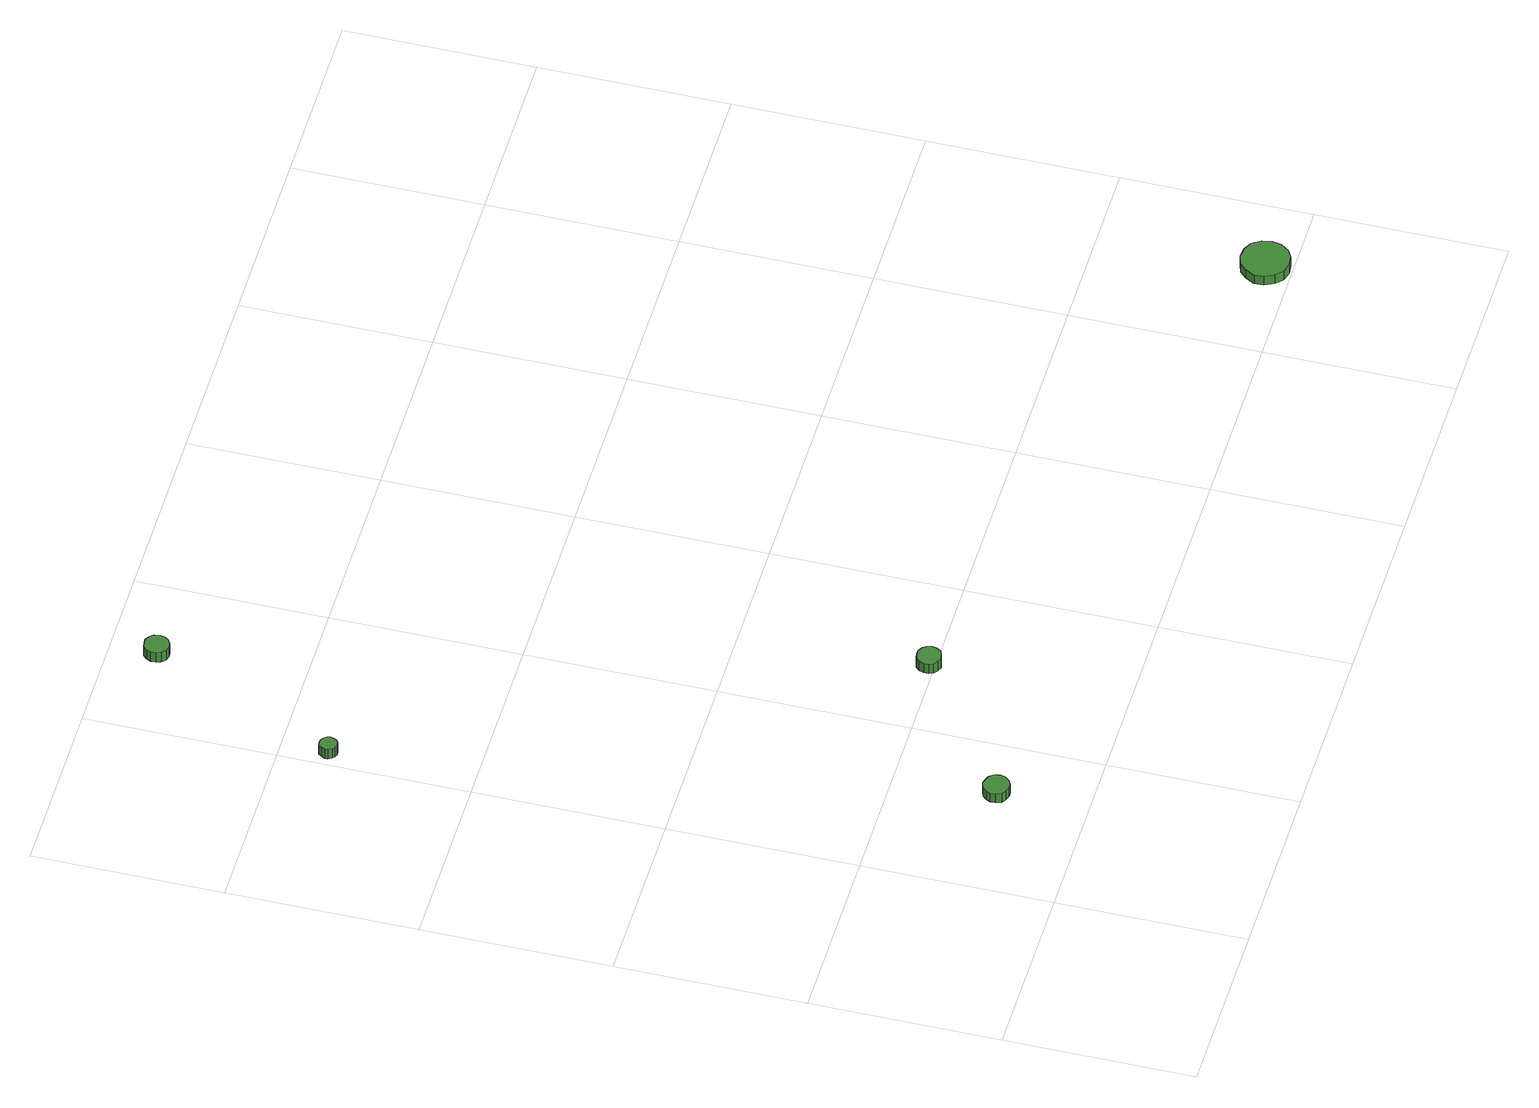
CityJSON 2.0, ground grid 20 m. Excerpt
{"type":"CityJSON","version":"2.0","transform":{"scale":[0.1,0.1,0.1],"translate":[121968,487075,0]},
"CityObjects":{
"tree1":{"type":"SolitaryVegetationObject","attributes":{"function":"something"},"geometry":[{"type":"MultiSurface","lod":"1","boundaries":[[[0,1,2,3,4,5,6,7,8,9,10,11,12,13,14]],[[15,16,17,18,19,20,21,22,23,24,25,26,27,28,29]],[[0,29,28,1]],[[1,28,27,2]],[[2,27,26,3]],[[3,26,25,4]],[[4,25,24,5]],[[5,24,23,6]],[[6,23,22,7]],[[7,22,21,8]],[[8,21,20,9]],[[9,20,19,10]],[[10,19,18,11]],[[11,18,17,12]],[[12,17,16,13]],[[13,16,15,14]],[[14,15,29,0]]]}]},
"tree2":{"type":"SolitaryVegetationObject","attributes":{"function":"something"},"geometry":[{"type":"MultiSurface","lod":"1","boundaries":[[[30,31,32,33,34,35,36,37,38,39,40,41,42,43,44]],[[45,46,47,48,49,50,51,52,53,54,55,56,57,58,59]],[[30,59,58,31]],[[31,58,57,32]],[[32,57,56,33]],[[33,56,55,34]],[[34,55,54,35]],[[35,54,53,36]],[[36,53,52,37]],[[37,52,51,38]],[[38,51,50,39]],[[39,50,49,40]],[[40,49,48,41]],[[41,48,47,42]],[[42,47,46,43]],[[43,46,45,44]],[[44,45,59,30]]]}]},
"tree3":{"type":"SolitaryVegetationObject","attributes":{"function":"something"},"geometry":[{"type":"MultiSurface","lod":"1","boundaries":[[[60,61,62,63,64,65,66,67,68,69,70,71,72,73,74]],[[75,76,77,78,79,80,81,82,83,84,85,86,87,88,89]],[[60,89,88,61]],[[61,88,87,62]],[[62,87,86,63]],[[63,86,85,64]],[[64,85,84,65]],[[65,84,83,66]],[[66,83,82,67]],[[67,82,81,68]],[[68,81,80,69]],[[69,80,79,70]],[[70,79,78,71]],[[71,78,77,72]],[[72,77,76,73]],[[73,76,75,74]],[[74,75,89,60]]]}]},
"tree4":{"type":"SolitaryVegetationObject","attributes":{"function":"something"},"geometry":[{"type":"MultiSurface","lod":"1","boundaries":[[[90,91,92,93,94,95,96,97,98,99,100,101,102,103,104]],[[105,106,107,108,109,110,111,112,113,114,115,116,117,118,119]],[[90,119,118,91]],[[91,118,117,92]],[[92,117,116,93]],[[93,116,115,94]],[[94,115,114,95]],[[95,114,113,96]],[[96,113,112,97]],[[97,112,111,98]],[[98,111,110,99]],[[99,110,109,100]],[[100,109,108,101]],[[101,108,107,102]],[[102,107,106,103]],[[103,106,105,104]],[[104,105,119,90]]]}]},
"tree5":{"type":"SolitaryVegetationObject","attributes":{"function":"something"},"geometry":[{"type":"MultiSurface","lod":"1","boundaries":[[[120,121,122,123,124,125,126,127,128,129,130,131,132,133,134]],[[135,136,137,138,139,140,141,142,143,144,145,146,147,148,149]],[[120,149,148,121]],[[121,148,147,122]],[[122,147,146,123]],[[123,146,145,124]],[[124,145,144,125]],[[125,144,143,126]],[[126,143,142,127]],[[127,142,141,128]],[[128,141,140,129]],[[129,140,139,130]],[[130,139,138,131]],[[131,138,137,132]],[[132,137,136,133]],[[133,136,135,134]],[[134,135,149,120]]]}]}
},
"vertices":[
[148,95,14],[147,101,14],[143,106,14],[138,108,14],[133,109,14],[127,107,14],[123,103,14],[121,98,14],[121,93,14],[123,87,14],[127,84,14],[133,82,14],[138,82,14],[143,85,14],[147,90,14],[147,90,2],[143,85,2],[138,82,2],[133,82,2],[127,84,2],[123,87,2],[121,93,2],[121,98,2],[123,103,2],[127,107,2],[133,109,2],[138,108,2],[143,106,2],[147,101,2],[148,95,2],
[27,752,15],[26,755,15],[24,758,15],[21,760,15],[17,761,15],[13,760,15],[11,757,15],[9,753,15],[9,750,15],[11,746,15],[13,744,15],[17,742,15],[21,743,15],[24,745,15],[26,748,15],[26,748,2],[24,745,2],[21,743,2],[17,742,2],[13,744,2],[11,746,2],[9,750,2],[9,753,2],[11,757,2],[13,760,2],[17,761,2],[21,760,2],[24,758,2],[26,755,2],[27,752,2],
[304,207,15],[303,212,15],[300,216,15],[295,219,15],[290,219,15],[285,218,15],[281,214,15],[279,209,15],[279,204,15],[281,199,15],[285,196,15],[290,194,15],[295,195,15],[300,197,15],[303,202,15],[303,202,2],[300,197,2],[295,195,2],[290,194,2],[285,196,2],[281,199,2],[279,204,2],[279,209,2],[281,214,2],[285,218,2],[290,219,2],[295,219,2],[300,216,2],[303,212,2],[304,207,2],
[117,951,19],[116,957,19],[113,961,19],[108,964,19],[103,964,19],[98,963,19],[94,959,19],[92,954,19],[92,949,19],[94,944,19],[98,940,19],[103,938,19],[108,939,19],[113,942,19],[116,946,19],[116,946,6],[113,942,6],[108,939,6],[103,938,6],[98,940,6],[94,944,6],[92,949,6],[92,954,6],[94,959,6],[98,963,6],[103,964,6],[108,964,6],[113,961,6],[116,957,6],[117,951,6],
[942,28,14],[940,38,14],[934,47,14],[925,52,14],[914,53,14],[904,50,14],[897,43,14],[892,33,14],[892,23,14],[897,13,14],[904,6,14],[914,3,14],[925,4,14],[934,9,14],[940,18,14],[940,18,2],[934,9,2],[925,4,2],[914,3,2],[904,6,2],[897,13,2],[892,23,2],[892,33,2],[897,43,2],[904,50,2],[914,53,2],[925,52,2],[934,47,2],[940,38,2],[942,28,2]
]}
